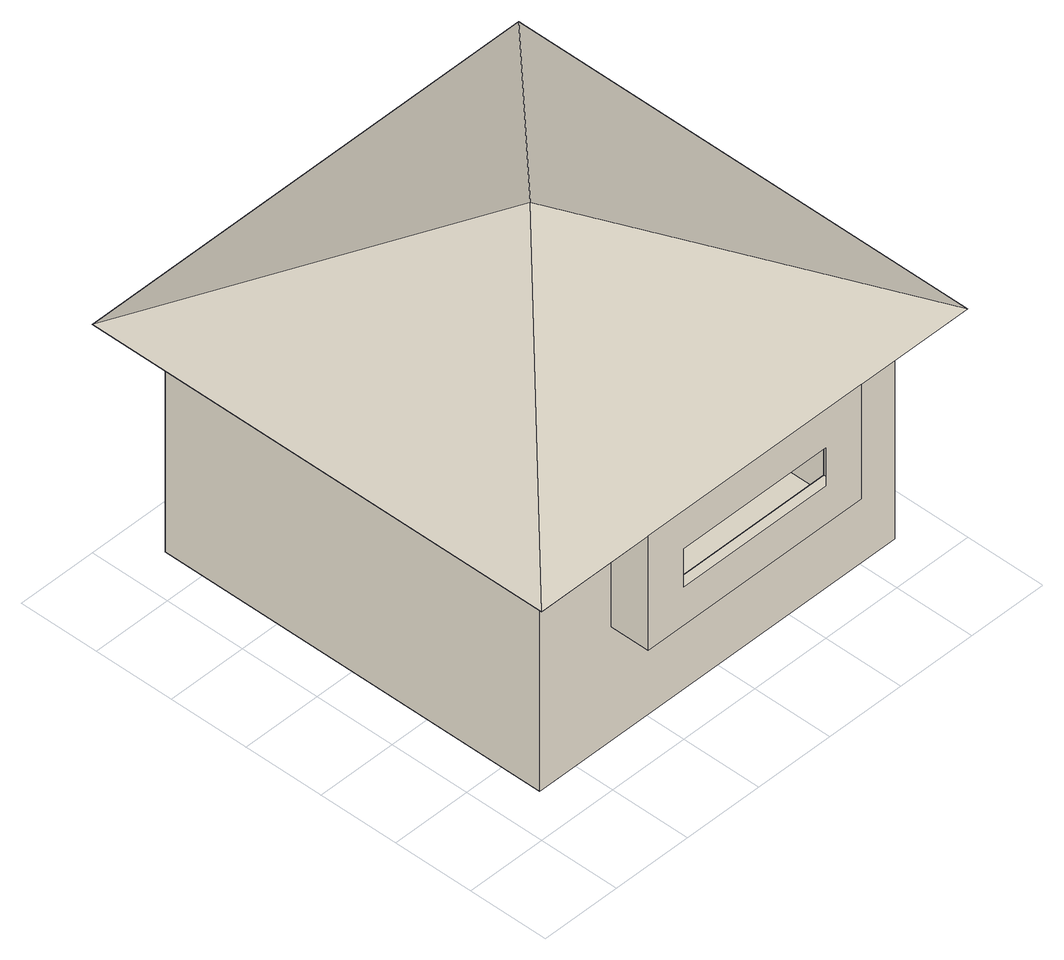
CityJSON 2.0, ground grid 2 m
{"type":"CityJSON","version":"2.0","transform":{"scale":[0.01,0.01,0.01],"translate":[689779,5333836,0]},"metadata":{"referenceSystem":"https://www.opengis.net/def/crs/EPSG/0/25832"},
"CityObjects":{
"building1":{"type":"Building","attributes":{"description":"Building09 is a building object which has only LOD3 representation as MultiSurfaces with CompositeSurface elements.","name":"Building 09","Height.highReference":"highestRoofEdge","Height.lowReference":"lowestGroundPoint","Height.status":"measured","measuredHeight":9},"geometry":[{"type":"MultiSurface","lod":"3","boundaries":[[[0,1,2,3]],[[4,5,6,7,8,9,10,11,12,13,14,15]],[[1,10,9,2]],[[0,3,8,7]],[[2,9,8,3]],[[14,16,15]],[[14,13,16]],[[13,12,5,4,16]],[[16,4,15]],[[17,5,12,18],[19,20,21,22]],[[6,23,24,11,10,1,0,7]],[[24,23,17,18]],[[6,5,17,23]],[[11,24,18,12]]]}]}
},
"vertices":[
[100,100,0],[1100,100,0],[1100,1100,0],[100,1100,0],[0,0,600],[300,0,600],[300,100,600],[100,100,600],[100,1100,600],[1100,1100,600],[1100,100,600],[900,100,600],[900,0,600],[1200,0,600],[1200,1200,600],[0,1200,600],[600,600,900],[300,0,300],[900,0,300],[400,0,400],[400,0,500],[800,0,500],[800,0,400],[300,100,300],[900,100,300]
]}
